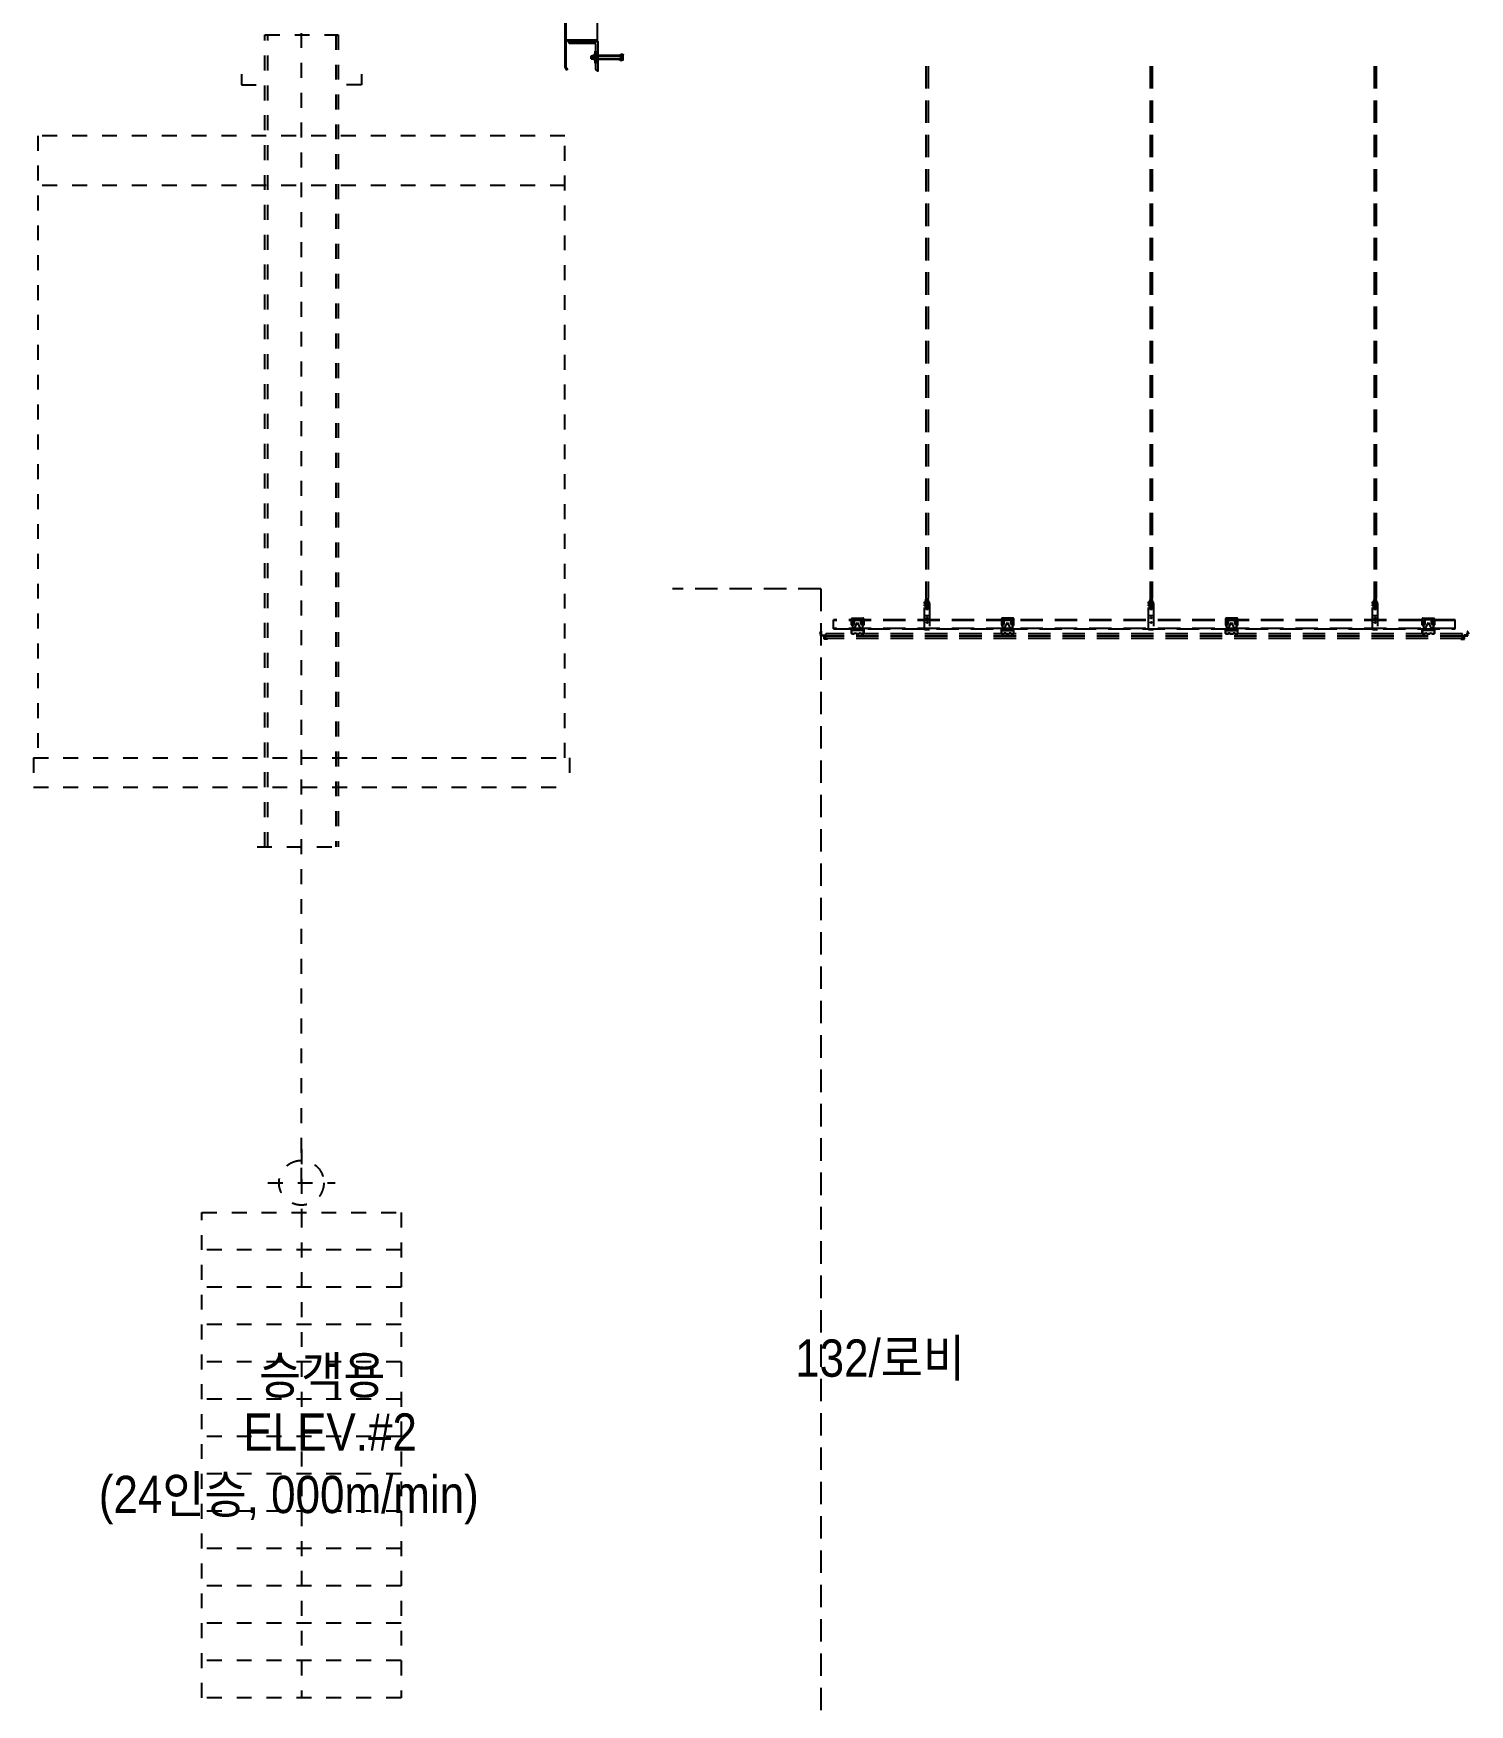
# Model space of a CAD drawing. Header units: millimetres. Extents: x -37526 to 92296, y -340 to 26760.
# Drawn here: x 17192 to 22962, y 4176 to 10892 of the extents above; entities that cross this region are included whole.
import ezdxf
from ezdxf.enums import TextEntityAlignment as Align

# ---------------------------------------------------------------- set-up
doc = ezdxf.new("R2010")
doc.units = ezdxf.units.MM
doc.header["$LTSCALE"] = 60
doc.linetypes.add('HID', pattern=[2.3, 1.5, -0.8])
doc.linetypes.add('HIDDEN', pattern=[2, 1, -1])
for name, color, linetype in [('A-CORE-ELEV', 5, 'Continuous'), ('DOR', 4, 'Continuous'), ('ELE8_3', 8, 'Continuous'), ('STL4', 4, 'Continuous'), ('인테리어', 30, 'HIDDEN')]:
    doc.layers.add(name, color=color, linetype=linetype)
doc.layers.add('NOPLOT', color=191, linetype='Continuous', plot=False)
doc.layers.add('NOPLOT-TEXT', color=11, linetype='Continuous', plot=False)
doc.styles.add('Gtx', font='Dotum.ttf')

# ---------------------------------------------------------------- blocks, each defined once
blk = doc.blocks.new('A$C5c2f2086')
at = {"layer": 'DOR'}
for p, q in [((258.5, 275.7), (258.5, 2599.7)), ((258.5, 2599.7), (288.5, 2599.7)), ((288.5, 2599.7), (288.5, 275.7)), ((288.4, 275.7), (258.4, 275.7)), ((268.3, 275.7), (268.3, 265.8)), ((278.3, 265.8), (278.3, 275.7)), ((268.3, 265.8), (278.3, 265.8))]:
    blk.add_line(p, q, dxfattribs=at)
at = {"layer": 'DOR', "elevation": 0}
for points in [[(-100, 2739.7), (-100, 2569.7), (-97, 2572.7), (-97, 2572.7), (-97, 2572.7), (-97, 2736.7), (-80, 2736.7), (-80, 2739.7)], [(-97, 2572.7), (-100, 2569.7), (248.4, 2569.7), (248.4, 2679.8), (235.5, 2679.8), (235.5, 2676.8), (245.4, 2676.8), (245.4, 2572.7), (-97, 2572.7)]]:
    blk.add_lwpolyline(points, close=True, dxfattribs=at)
at = {"layer": 'ELE8_3'}
for p, q in [((246, 2846.8), (163.9, 2846.8)), ((169.2, 2853.2), (174.2, 2853.2)), ((169.2, 2840.2), (169.2, 2853.2)), ((174.2, 2840.2), (169.2, 2840.2)), ((174.2, 2854.2), (174.2, 2853.2)), ((219.3, 2854.2), (174.2, 2854.2)), ((181.5, 2851.2), (174.2, 2853.2)), ((181.5, 2842.2), (174.2, 2840.2)), ((174.2, 2839.2), (174.2, 2840.2)), ((219.3, 2839.2), (174.2, 2839.2)), ((176.5, 2842.2), (176.5, 2851.2)), ((236.4, 2851.2), (176.5, 2851.2)), ((236.4, 2842.2), (176.5, 2842.2)), ((219.3, 2841.2), (178.9, 2841.2)), ((219.3, 2852.2), (180.1, 2852.2)), ((225.9, 2860.6), (227.1, 2860.6)), ((227.1, 2832.6), (225.9, 2832.6)), ((227.1, 2860.6), (227.1, 2832.6)), ((239.4, 2851.2), (236.4, 2851.2)), ((236.4, 2842.2), (239.4, 2842.2)), ((239.4, 2842.2), (239.4, 2851.2)), ((-100, 269.7), (-100, 2569.7)), ((248.4, 269.7), (248.4, 2569.7)), ((223, 243.1), (223, 121.6)), ((348, 243.1), (223, 243.1)), ((223, 240.1), (348, 240.1)), ((135, 61.7), (121.7, 67.5)), ((122.1, 59.9), (123.8, 67.5)), ((129.1, 66.8), (125.3, 68.3)), ((223, 124.6), (348, 124.6)), ((223, 121.6), (348, 121.6)), ((231.1, 79.7), (228.1, 79.7)), ((228.1, 79.7), (228.1, 31.7)), ((231.1, 31.7), (231.1, 79.7)), ((118.6, 45.4), (118.6, 66)), ((135, 49.7), (121.7, 43.9)), ((123.8, 43.9), (122.1, 51.5)), ((132.2, 55.7), (122.9, 58.7)), ((132.2, 55.7), (122.9, 52.7)), ((129.1, 44.6), (125.3, 43.1)), ((129.1, 66.8), (128.6, 65.6)), ((130.9, 64.7), (128.6, 65.6)), ((130.9, 46.7), (128.6, 45.8)), ((129.1, 44.6), (128.6, 45.8)), ((131.3, 65.9), (130.9, 64.7)), ((131.3, 45.5), (130.9, 46.7)), ((135, 64.4), (131.3, 65.9)), ((135, 47), (131.3, 45.5)), ((179.9, 64.4), (135, 64.4)), ((240.9, 61.7), (135, 61.7)), ((135, 49.7), (240.9, 49.7)), ((135, 47), (179.9, 47)), ((179.9, 64.4), (179.9, 62.8)), ((182.1, 62.8), (179.9, 62.8)), ((179.9, 47), (179.9, 48.6)), ((182.1, 48.6), (179.9, 48.6)), ((219.1, 64.4), (182.1, 64.4)), ((182.1, 64.4), (182.1, 62.8)), ((182.1, 47), (182.1, 48.6)), ((182.1, 47), (219.1, 47)), ((231.1, 31.7), (228.1, 31.7)), ((232.1, 65), (238.3, 65)), ((232.1, 46.4), (238.3, 46.4)), ((232.2, 60.8), (238.3, 60.8)), ((232.2, 50.6), (238.3, 50.6)), ((239.3, 48.5), (239.3, 62.9)), ((246.7, 61.7), (239.3, 61.7)), ((247.8, 60.6), (239.3, 60.6)), ((247.8, 50.8), (239.3, 50.8)), ((246.7, 49.7), (239.3, 49.7)), ((247.8, 60.6), (246.7, 61.7)), ((246.7, 49.7), (246.7, 61.7)), ((247.8, 50.8), (246.7, 49.7)), ((247.8, 50.8), (247.8, 60.6))]:
    blk.add_line(p, q, dxfattribs=at)
for centre, radius, start, end in [((120.8, 65.5), 2.18, 66.57131, 180), ((124.9, 67.3), 1.09, 68.19859, 167.47119), ((120.8, 45.9), 2.18, 180, 293.42869), ((123.2, 59.7), 1.09, 167.47119, 252.34988), ((123.2, 51.7), 1.09, 107.65012, 192.52881), ((124.9, 44.1), 1.09, 192.52881, 291.80141), ((235.2, 62.2), 4.14, 137.66487, 170.35429), ((235.2, 63.6), 4.14, 189.64571, 222.55192), ((244.3, 55.7), 13.1, 157.15186, 202.84814), ((235.2, 47.8), 4.14, 137.44808, 170.35429), ((235.2, 49.2), 4.14, 189.64571, 222.33513), ((235.2, 62.2), 4.14, 9.64571, 42.33513), ((235.2, 63.6), 4.14, 317.44808, 350.35429), ((226.2, 55.7), 13.1, 337.15186, 22.84814), ((235.2, 47.8), 4.14, 9.64571, 42.55192), ((235.2, 49.2), 4.14, 317.66487, 350.35429)]:
    blk.add_arc(centre, radius, start, end, dxfattribs=at)
at = {"layer": 'NOPLOT'}
blk.add_line((-79.9, 2719.7), (220.1, 2719.7), dxfattribs=at)
at = {"layer": 'STL4', "elevation": 0}
for points in [[(231.6, 2808.4), (231, 2808.7), (230.5, 2809), (230, 2809.3), (229.5, 2809.7), (228.8, 2810.3), (228.2, 2811), (227.8, 2811.5), (227.5, 2812), (227.2, 2812.5), (226.9, 2813.1), (226.5, 2813.8), (226.3, 2814.8), (226, 2815.7), (226, 2816.6), (225.9, 2817.2), (225.9, 2870.7), (220.1, 2876.6), (220.1, 2801.6), (283, 2801.6), (277.1, 2807.4), (235.7, 2807.4), (235.1, 2807.5), (234.2, 2807.5), (233.3, 2807.8), (232.4, 2808)], [(248.1, 2796.6), (342.4, 2796.6), (342.4, 2774.2), (346.4, 2774.2), (346.4, 2800.6), (244.1, 2800.6), (244.1, 2689.7), (248.1, 2689.7)], [(349.2, 2797.2), (347.4, 2797.2), (347.4, 2584), (336, 2572.6), (337.3, 2571.3), (349.2, 2583.2)], [(251.2, 2707.3), (249.3, 2707.3), (249.3, 2666), (251.2, 2666)], [(302.9, 251.6), (293, 251.6), (293, 258.6), (339.4, 258.6), (339.4, 251.6), (329.5, 251.6), (329.5, 244.7), (347.4, 244.7), (347.4, 259.9), (352.4, 259.9), (352.4, 264.8), (347.5, 269.7), (336.3, 269.7), (336.3, 266.8), (331.3, 266.8), (331.3, 269.7), (325.4, 269.7), (325.4, 266.8), (320.4, 266.8), (320.4, 269.7), (314.5, 269.7), (314.5, 266.8), (309.5, 266.8), (309.5, 269.7), (303.6, 269.7), (303.6, 266.8), (298.6, 266.8), (298.6, 269.7), (283.4, 269.7), (283.4, 258.6), (263.4, 258.6), (263.4, 269.7), (242.4, 269.7), (242.4, 262.7), (247.3, 262.7), (247.3, 251.7), (242.4, 251.7), (242.4, 244.7), (252.3, 244.7), (252.3, 259.7), (257.3, 259.7), (257.3, 244.7), (302.9, 244.7)], [(352.3, 258.9), (348.4, 258.9), (348.4, 239.7), (348.4, 17.5), (342.7, 7.7), (345.9, 5.5), (352.3, 16.4)]]:
    blk.add_lwpolyline(points, close=True, dxfattribs=at)
blk.add_lwpolyline([(340.1, 119.7), (220.1, 119.7), (220.1, 0), (228.1, 6), (228.1, 105.7, -0.416885), (234.2, 111.7), (334.1, 111.7)], format="xyb", close=True, dxfattribs=at)
at = {"layer": 'NOPLOT', "color": 1, "style": 'Gtx'}
blk.add_text('H2300', height=50, rotation=270, dxfattribs=at).set_placement((154.6, 651.9))

msp = doc.modelspace()

# ---------------------------------------------------------------- linework, layer by layer
at = {"layer": 'A-CORE-ELEV', "color": 4, "linetype": 'HIDDEN'}
for p, q in [((18268.9, 6273.4, 0), (18268.9, 17233.7, 0)), ((18121.9, 7622.8, 0), (18121.9, 10886.3, 0)), ((18121.9, 10886.3, 0), (18416, 10886.3, 0)), ((18134, 7622.8, 0), (18134, 10886.3, 0)), ((18406.6, 10886.3, 0), (18406.6, 7622.8, 0)), ((18416, 10886.3, 0), (18416, 7622.8, 0)), ((18027.7, 10728.1, 0), (18027.7, 10685, 0)), ((18027.7, 10685, 0), (18121.9, 10685, 0)), ((18510.2, 10685, 0), (18416, 10685, 0)), ((18510.2, 10728.1, 0), (18510.2, 10685, 0)), ((17210.2, 10480.5), (17210.2, 7980.5, 0)), ((19327.7, 10480.5, 0), (17210.2, 10480.5)), ((19327.7, 7980.5, 0), (19327.7, 10480.5, 0)), ((19327.7, 10280.5, 0), (17210.2, 10280.5, 0)), ((17192.2, 7980.5, 0), (19345.7, 7980.5, 0)), ((17192.2, 7980.5, 0), (17192.2, 7863.1, 0)), ((19345.7, 7980.5, 0), (19345.7, 7863.1, 0)), ((17192.2, 7863.1, 0), (19345.7, 7863.1, 0)), ((18090.6, 7622.8, 0), (18447.3, 7622.8, 0)), ((18268.9, 6408.4, 0), (18268.9, 6138.4, 0)), ((18133.9, 6273.4, 0), (18403.9, 6273.4, 0)), ((17868.9, 6153.4, 0), (18668.9, 6153.4, 0)), ((17868.9, 4203.4, 0), (17868.9, 6153.4, 0)), ((18268.9, 6153.4, 0), (18268.9, 4203.4, 0)), ((18668.9, 6153.4, 0), (18668.9, 4203.4, 0)), ((18668.9, 6003.4, 0), (17868.9, 6003.4, 0)), ((18668.9, 5853.4, 0), (17868.9, 5853.4, 0)), ((18668.9, 5703.4, 0), (17868.9, 5703.4, 0)), ((18668.9, 5553.4, 0), (17868.9, 5553.4, 0)), ((18668.9, 5403.4, 0), (17868.9, 5403.4, 0)), ((18668.9, 5253.4, 0), (17868.9, 5253.4, 0)), ((18668.9, 5103.4, 0), (17868.9, 5103.4, 0)), ((18668.9, 4953.4, 0), (17868.9, 4953.4, 0)), ((18668.9, 4803.4, 0), (17868.9, 4803.4, 0)), ((18668.9, 4653.4, 0), (17868.9, 4653.4, 0)), ((18668.9, 4503.4, 0), (17868.9, 4503.4, 0)), ((18668.9, 4353.4, 0), (17868.9, 4353.4, 0)), ((18668.9, 4203.4, 0), (17868.9, 4203.4, 0))]:
    msp.add_line(p, q, dxfattribs=at)
msp.add_circle((18268.9, 6273.4, 0), 90, dxfattribs=at)
at = {"layer": '인테리어', "linetype": 'HID'}
for p, q in [((20778, 10760, 0), (20778, 8618.7, 0)), ((20787, 10760, 0), (20787, 8620.5, 0)), ((21678, 10760, 0), (21678, 8618.7, 0)), ((21687, 10760, 0), (21687, 8620.5, 0)), ((22578, 10760, 0), (22578, 8618.7, 0)), ((22587, 10760, 0), (22587, 8620.5, 0)), ((20355, 8660, 0), (19760, 8660, 0)), ((20355, 8660, 0), (20355, 3660, 0)), ((20772.5, 8601.3, 0), (20772.5, 8607.5, 0)), ((20772.5, 8591.3, 0), (20772.5, 8597.5, 0)), ((20790, 8608.4, 0), (20775, 8608.4, 0)), ((20777.3, 8617.5, 0), (20788.2, 8619.7, 0)), ((20777.3, 8617.5, 0), (20778, 8618.7, 0)), ((20777.3, 8615.5, 0), (20788.2, 8617.7, 0)), ((20777.3, 8617.5, 0), (20778, 8616.7, 0)), ((20777.3, 8615.5, 0), (20778, 8616.7, 0)), ((20777.3, 8613.5, 0), (20788.2, 8615.6, 0)), ((20777.3, 8615.5, 0), (20778, 8614.6, 0)), ((20777.3, 8613.5, 0), (20778, 8614.6, 0)), ((20777.3, 8611.4, 0), (20788.2, 8613.6, 0)), ((20777.3, 8613.5, 0), (20778, 8612.6, 0)), ((20777.3, 8611.4, 0), (20778, 8612.6, 0)), ((20777.3, 8609.4, 0), (20788.2, 8611.6, 0)), ((20777.3, 8611.4, 0), (20778, 8610.5, 0)), ((20777.3, 8609.4, 0), (20778, 8610.5, 0)), ((20777.3, 8609.4, 0), (20778, 8608.5, 0)), ((20777.5, 8601.2, 0), (20777.5, 8607.5, 0)), ((20777.5, 8591.2, 0), (20777.5, 8597.5, 0)), ((20778, 8618.7, 0), (20787, 8620.5, 0)), ((20778, 8618.7, 0), (20787, 8620.5, 0)), ((20778, 8616.7, 0), (20787, 8618.5, 0)), ((20778, 8616.7, 0), (20787, 8618.5, 0)), ((20778, 8614.6, 0), (20787, 8616.4, 0)), ((20778, 8614.6, 0), (20787, 8616.4, 0)), ((20778, 8612.6, 0), (20787, 8614.4, 0)), ((20778, 8612.6, 0), (20787, 8614.4, 0)), ((20778, 8610.5, 0), (20787, 8612.3, 0)), ((20778, 8610.5, 0), (20787, 8612.3, 0)), ((20778, 8608.5, 0), (20787, 8610.3, 0)), ((20778, 8608.5, 0), (20787, 8610.3, 0)), ((20782.5, 8608.4, 0), (20788.2, 8609.5, 0)), ((20787, 8620.5, 0), (20788.2, 8619.7, 0)), ((20787, 8618.5, 0), (20788.2, 8619.7, 0)), ((20787, 8618.5, 0), (20788.2, 8617.7, 0)), ((20787, 8616.4, 0), (20788.2, 8617.7, 0)), ((20787, 8616.4, 0), (20788.2, 8615.6, 0)), ((20787, 8614.4, 0), (20788.2, 8615.6, 0)), ((20787, 8614.4, 0), (20788.2, 8613.6, 0)), ((20787, 8612.3, 0), (20788.2, 8613.6, 0)), ((20787, 8612.3, 0), (20788.2, 8611.6, 0)), ((20787, 8610.3, 0), (20788.2, 8611.6, 0)), ((20787, 8610.3, 0), (20788.2, 8609.5, 0)), ((20787.1, 8608.4, 0), (20788.2, 8609.5, 0)), ((20787.5, 8601.2, 0), (20787.5, 8607.5, 0)), ((20787.5, 8591.2, 0), (20787.5, 8597.5, 0)), ((20792.5, 8601.3, 0), (20792.5, 8607.5, 0)), ((20792.5, 8591.3, 0), (20792.5, 8597.5, 0)), ((21672.5, 8601.3, 0), (21672.5, 8607.5, 0)), ((21672.5, 8591.3, 0), (21672.5, 8597.5, 0)), ((21690, 8608.4, 0), (21675, 8608.4, 0)), ((21677.3, 8617.5, 0), (21688.2, 8619.7, 0)), ((21677.3, 8617.5, 0), (21678, 8618.7, 0)), ((21677.3, 8615.5, 0), (21688.2, 8617.7, 0)), ((21677.3, 8617.5, 0), (21678, 8616.7, 0)), ((21677.3, 8615.5, 0), (21678, 8616.7, 0)), ((21677.3, 8613.5, 0), (21688.2, 8615.6, 0)), ((21677.3, 8615.5, 0), (21678, 8614.6, 0)), ((21677.3, 8613.5, 0), (21678, 8614.6, 0)), ((21677.3, 8611.4, 0), (21688.2, 8613.6, 0)), ((21677.3, 8613.5, 0), (21678, 8612.6, 0)), ((21677.3, 8611.4, 0), (21678, 8612.6, 0)), ((21677.3, 8609.4, 0), (21688.2, 8611.6, 0)), ((21677.3, 8611.4, 0), (21678, 8610.5, 0)), ((21677.3, 8609.4, 0), (21678, 8610.5, 0)), ((21677.3, 8609.4, 0), (21678, 8608.5, 0)), ((21677.5, 8601.2, 0), (21677.5, 8607.5, 0)), ((21677.5, 8591.2, 0), (21677.5, 8597.5, 0)), ((21678, 8618.7, 0), (21687, 8620.5, 0)), ((21678, 8618.7, 0), (21687, 8620.5, 0)), ((21678, 8616.7, 0), (21687, 8618.5, 0)), ((21678, 8616.7, 0), (21687, 8618.5, 0)), ((21678, 8614.6, 0), (21687, 8616.4, 0)), ((21678, 8614.6, 0), (21687, 8616.4, 0)), ((21678, 8612.6, 0), (21687, 8614.4, 0)), ((21678, 8612.6, 0), (21687, 8614.4, 0)), ((21678, 8610.5, 0), (21687, 8612.3, 0)), ((21678, 8610.5, 0), (21687, 8612.3, 0)), ((21678, 8608.5, 0), (21687, 8610.3, 0)), ((21678, 8608.5, 0), (21687, 8610.3, 0)), ((21682.5, 8608.4, 0), (21688.2, 8609.5, 0)), ((21687, 8620.5, 0), (21688.2, 8619.7, 0)), ((21687, 8618.5, 0), (21688.2, 8619.7, 0)), ((21687, 8618.5, 0), (21688.2, 8617.7, 0)), ((21687, 8616.4, 0), (21688.2, 8617.7, 0)), ((21687, 8616.4, 0), (21688.2, 8615.6, 0)), ((21687, 8614.4, 0), (21688.2, 8615.6, 0)), ((21687, 8614.4, 0), (21688.2, 8613.6, 0)), ((21687, 8612.3, 0), (21688.2, 8613.6, 0)), ((21687, 8612.3, 0), (21688.2, 8611.6, 0)), ((21687, 8610.3, 0), (21688.2, 8611.6, 0)), ((21687, 8610.3, 0), (21688.2, 8609.5, 0)), ((21687.1, 8608.4, 0), (21688.2, 8609.5, 0)), ((21687.5, 8601.2, 0), (21687.5, 8607.5, 0)), ((21687.5, 8591.2, 0), (21687.5, 8597.5, 0)), ((21692.5, 8601.3, 0), (21692.5, 8607.5, 0)), ((21692.5, 8591.3, 0), (21692.5, 8597.5, 0)), ((22572.5, 8601.3, 0), (22572.5, 8607.5, 0)), ((22572.5, 8591.3, 0), (22572.5, 8597.5, 0)), ((22590, 8608.4, 0), (22575, 8608.4, 0)), ((22577.3, 8617.5, 0), (22588.2, 8619.7, 0)), ((22577.3, 8617.5, 0), (22578, 8618.7, 0)), ((22577.3, 8615.5, 0), (22588.2, 8617.7, 0)), ((22577.3, 8617.5, 0), (22578, 8616.7, 0)), ((22577.3, 8615.5, 0), (22578, 8616.7, 0)), ((22577.3, 8613.5, 0), (22588.2, 8615.6, 0)), ((22577.3, 8615.5, 0), (22578, 8614.6, 0)), ((22577.3, 8613.5, 0), (22578, 8614.6, 0)), ((22577.3, 8611.4, 0), (22588.2, 8613.6, 0)), ((22577.3, 8613.5, 0), (22578, 8612.6, 0)), ((22577.3, 8611.4, 0), (22578, 8612.6, 0)), ((22577.3, 8609.4, 0), (22588.2, 8611.6, 0)), ((22577.3, 8611.4, 0), (22578, 8610.5, 0)), ((22577.3, 8609.4, 0), (22578, 8610.5, 0)), ((22577.3, 8609.4, 0), (22578, 8608.5, 0)), ((22577.5, 8601.2, 0), (22577.5, 8607.5, 0)), ((22577.5, 8591.2, 0), (22577.5, 8597.5, 0)), ((22578, 8618.7, 0), (22587, 8620.5, 0)), ((22578, 8618.7, 0), (22587, 8620.5, 0)), ((22578, 8616.7, 0), (22587, 8618.5, 0)), ((22578, 8616.7, 0), (22587, 8618.5, 0)), ((22578, 8614.6, 0), (22587, 8616.4, 0)), ((22578, 8614.6, 0), (22587, 8616.4, 0)), ((22578, 8612.6, 0), (22587, 8614.4, 0)), ((22578, 8612.6, 0), (22587, 8614.4, 0)), ((22578, 8610.5, 0), (22587, 8612.3, 0)), ((22578, 8610.5, 0), (22587, 8612.3, 0)), ((22578, 8608.5, 0), (22587, 8610.3, 0)), ((22578, 8608.5, 0), (22587, 8610.3, 0)), ((22582.5, 8608.4, 0), (22588.2, 8609.5, 0)), ((22587, 8620.5, 0), (22588.2, 8619.7, 0)), ((22587, 8618.5, 0), (22588.2, 8619.7, 0)), ((22587, 8618.5, 0), (22588.2, 8617.7, 0)), ((22587, 8616.4, 0), (22588.2, 8617.7, 0)), ((22587, 8616.4, 0), (22588.2, 8615.6, 0)), ((22587, 8614.4, 0), (22588.2, 8615.6, 0)), ((22587, 8614.4, 0), (22588.2, 8613.6, 0)), ((22587, 8612.3, 0), (22588.2, 8613.6, 0)), ((22587, 8612.3, 0), (22588.2, 8611.6, 0)), ((22587, 8610.3, 0), (22588.2, 8611.6, 0)), ((22587, 8610.3, 0), (22588.2, 8609.5, 0)), ((22587.1, 8608.4, 0), (22588.2, 8609.5, 0)), ((22587.5, 8601.2, 0), (22587.5, 8607.5, 0)), ((22587.5, 8591.2, 0), (22587.5, 8597.5, 0)), ((22592.5, 8601.3, 0), (22592.5, 8607.5, 0)), ((22592.5, 8591.3, 0), (22592.5, 8597.5, 0)), ((22903.9, 8535, 0), (20406.1, 8535, 0)), ((20406.1, 8499, 0), (20406.1, 8535, 0)), ((22903.9, 8533, 0), (20406.1, 8533, 0)), ((20483.4, 8535, 0), (20483.4, 8501, 0)), ((20523.4, 8535, 0), (20483.4, 8535, 0)), ((20523.4, 8535, 0), (20523.4, 8501, 0)), ((20775, 8590.4, 0), (20777.5, 8590.4, 0)), ((20777.3, 8589, 0), (20784.2, 8590.4, 0)), ((20777.3, 8589, 0), (20778, 8590.2, 0)), ((20777.3, 8586.9, 0), (20788.2, 8589.1, 0)), ((20777.3, 8589, 0), (20778, 8588.1, 0)), ((20777.3, 8586.9, 0), (20778, 8588.1, 0)), ((20777.3, 8584.9, 0), (20788.2, 8587.1, 0)), ((20777.3, 8586.9, 0), (20778, 8586.1, 0)), ((20777.3, 8584.9, 0), (20778, 8586.1, 0)), ((20777.3, 8582.9, 0), (20788.2, 8585, 0)), ((20777.3, 8584.9, 0), (20778, 8584, 0)), ((20777.3, 8582.9, 0), (20778, 8584, 0)), ((20777.3, 8580.8, 0), (20788.2, 8583, 0)), ((20777.3, 8582.9, 0), (20778, 8582, 0)), ((20777.3, 8580.8, 0), (20778, 8582, 0)), ((20777.3, 8578.8, 0), (20788.2, 8581, 0)), ((20777.3, 8580.8, 0), (20778, 8580, 0)), ((20777.3, 8578.8, 0), (20778, 8580, 0)), ((20777.3, 8578.8, 0), (20778, 8577.9, 0)), ((20777.5, 8590.4, 0), (20787.5, 8590.4, 0)), ((20777.8, 8590.4, 0), (20778, 8590.2, 0)), ((20778, 8590.2, 0), (20779.1, 8590.4, 0)), ((20778, 8590.2, 0), (20779.1, 8590.4, 0)), ((20778, 8588.1, 0), (20787, 8589.9, 0)), ((20778, 8588.1, 0), (20787, 8589.9, 0)), ((20778, 8586.1, 0), (20787, 8587.9, 0)), ((20778, 8586.1, 0), (20787, 8587.9, 0)), ((20778, 8584, 0), (20787, 8585.8, 0)), ((20778, 8584, 0), (20787, 8585.8, 0)), ((20778, 8582, 0), (20787, 8583.8, 0)), ((20778, 8582, 0), (20787, 8583.8, 0)), ((20778, 8580, 0), (20787, 8581.8, 0)), ((20778, 8580, 0), (20787, 8581.8, 0)), ((20778, 8577.9, 0), (20787, 8579.7, 0)), ((20778, 8577.9, 0), (20787, 8579.7, 0)), ((20778, 8577.9, 0), (20787, 8577.9, 0)), ((20787, 8589.9, 0), (20787.5, 8590.4, 0)), ((20787, 8589.9, 0), (20788.2, 8589.1, 0)), ((20787, 8587.9, 0), (20788.2, 8589.1, 0)), ((20787, 8587.9, 0), (20788.2, 8587.1, 0)), ((20787, 8585.8, 0), (20788.2, 8587.1, 0)), ((20787, 8585.8, 0), (20788.2, 8585, 0)), ((20787, 8583.8, 0), (20788.2, 8585, 0)), ((20787, 8583.8, 0), (20788.2, 8583, 0)), ((20787, 8581.8, 0), (20788.2, 8583, 0)), ((20787, 8581.8, 0), (20788.2, 8581, 0)), ((20787, 8579.7, 0), (20788.2, 8581, 0)), ((20787, 8579.7, 0), (20787, 8577.9, 0)), ((20787.5, 8590.4, 0), (20790, 8590.4, 0)), ((21085.8, 8535, 0), (21085.8, 8501, 0)), ((21085.8, 8535, 0), (21125.8, 8535, 0)), ((21125.8, 8535, 0), (21125.8, 8501, 0)), ((21675, 8590.4, 0), (21677.5, 8590.4, 0)), ((21677.3, 8589, 0), (21684.2, 8590.4, 0)), ((21677.3, 8589, 0), (21678, 8590.2, 0)), ((21677.3, 8586.9, 0), (21688.2, 8589.1, 0)), ((21677.3, 8589, 0), (21678, 8588.1, 0)), ((21677.3, 8586.9, 0), (21678, 8588.1, 0)), ((21677.3, 8584.9, 0), (21688.2, 8587.1, 0)), ((21677.3, 8586.9, 0), (21678, 8586.1, 0)), ((21677.3, 8584.9, 0), (21678, 8586.1, 0)), ((21677.3, 8582.9, 0), (21688.2, 8585, 0)), ((21677.3, 8584.9, 0), (21678, 8584, 0)), ((21677.3, 8582.9, 0), (21678, 8584, 0)), ((21677.3, 8580.8, 0), (21688.2, 8583, 0)), ((21677.3, 8582.9, 0), (21678, 8582, 0)), ((21677.3, 8580.8, 0), (21678, 8582, 0)), ((21677.3, 8578.8, 0), (21688.2, 8581, 0)), ((21677.3, 8580.8, 0), (21678, 8580, 0)), ((21677.3, 8578.8, 0), (21678, 8580, 0)), ((21677.3, 8578.8, 0), (21678, 8577.9, 0)), ((21677.5, 8590.4, 0), (21687.5, 8590.4, 0)), ((21677.8, 8590.4, 0), (21678, 8590.2, 0)), ((21678, 8590.2, 0), (21679.1, 8590.4, 0)), ((21678, 8590.2, 0), (21679.1, 8590.4, 0)), ((21678, 8588.1, 0), (21687, 8589.9, 0)), ((21678, 8588.1, 0), (21687, 8589.9, 0)), ((21678, 8586.1, 0), (21687, 8587.9, 0)), ((21678, 8586.1, 0), (21687, 8587.9, 0)), ((21678, 8584, 0), (21687, 8585.8, 0)), ((21678, 8584, 0), (21687, 8585.8, 0)), ((21678, 8582, 0), (21687, 8583.8, 0)), ((21678, 8582, 0), (21687, 8583.8, 0)), ((21678, 8580, 0), (21687, 8581.8, 0)), ((21678, 8580, 0), (21687, 8581.8, 0)), ((21678, 8577.9, 0), (21687, 8579.7, 0)), ((21678, 8577.9, 0), (21687, 8579.7, 0)), ((21678, 8577.9, 0), (21687, 8577.9, 0)), ((21687, 8589.9, 0), (21687.5, 8590.4, 0)), ((21687, 8589.9, 0), (21688.2, 8589.1, 0)), ((21687, 8587.9, 0), (21688.2, 8589.1, 0)), ((21687, 8587.9, 0), (21688.2, 8587.1, 0)), ((21687, 8585.8, 0), (21688.2, 8587.1, 0)), ((21687, 8585.8, 0), (21688.2, 8585, 0)), ((21687, 8583.8, 0), (21688.2, 8585, 0)), ((21687, 8583.8, 0), (21688.2, 8583, 0)), ((21687, 8581.8, 0), (21688.2, 8583, 0)), ((21687, 8581.8, 0), (21688.2, 8581, 0)), ((21687, 8579.7, 0), (21688.2, 8581, 0)), ((21687, 8579.7, 0), (21687, 8577.9, 0)), ((21687.5, 8590.4, 0), (21690, 8590.4, 0)), ((21985.8, 8535, 0), (21985.8, 8501, 0)), ((21985.8, 8535, 0), (22025.8, 8535, 0)), ((22025.8, 8535, 0), (22025.8, 8501, 0)), ((22575, 8590.4, 0), (22577.5, 8590.4, 0)), ((22577.3, 8589, 0), (22584.2, 8590.4, 0)), ((22577.3, 8589, 0), (22578, 8590.2, 0)), ((22577.3, 8586.9, 0), (22588.2, 8589.1, 0)), ((22577.3, 8589, 0), (22578, 8588.1, 0)), ((22577.3, 8586.9, 0), (22578, 8588.1, 0)), ((22577.3, 8584.9, 0), (22588.2, 8587.1, 0)), ((22577.3, 8586.9, 0), (22578, 8586.1, 0)), ((22577.3, 8584.9, 0), (22578, 8586.1, 0)), ((22577.3, 8582.9, 0), (22588.2, 8585, 0)), ((22577.3, 8584.9, 0), (22578, 8584, 0)), ((22577.3, 8582.9, 0), (22578, 8584, 0)), ((22577.3, 8580.8, 0), (22588.2, 8583, 0)), ((22577.3, 8582.9, 0), (22578, 8582, 0)), ((22577.3, 8580.8, 0), (22578, 8582, 0)), ((22577.3, 8578.8, 0), (22588.2, 8581, 0)), ((22577.3, 8580.8, 0), (22578, 8580, 0)), ((22577.3, 8578.8, 0), (22578, 8580, 0)), ((22577.3, 8578.8, 0), (22578, 8577.9, 0)), ((22577.5, 8590.4, 0), (22587.5, 8590.4, 0)), ((22577.8, 8590.4, 0), (22578, 8590.2, 0)), ((22578, 8590.2, 0), (22579.1, 8590.4, 0)), ((22578, 8590.2, 0), (22579.1, 8590.4, 0)), ((22578, 8588.1, 0), (22587, 8589.9, 0)), ((22578, 8588.1, 0), (22587, 8589.9, 0)), ((22578, 8586.1, 0), (22587, 8587.9, 0)), ((22578, 8586.1, 0), (22587, 8587.9, 0)), ((22578, 8584, 0), (22587, 8585.8, 0)), ((22578, 8584, 0), (22587, 8585.8, 0)), ((22578, 8582, 0), (22587, 8583.8, 0)), ((22578, 8582, 0), (22587, 8583.8, 0)), ((22578, 8580, 0), (22587, 8581.8, 0)), ((22578, 8580, 0), (22587, 8581.8, 0)), ((22578, 8577.9, 0), (22587, 8579.7, 0)), ((22578, 8577.9, 0), (22587, 8579.7, 0)), ((22578, 8577.9, 0), (22587, 8577.9, 0)), ((22587, 8589.9, 0), (22587.5, 8590.4, 0)), ((22587, 8589.9, 0), (22588.2, 8589.1, 0)), ((22587, 8587.9, 0), (22588.2, 8589.1, 0)), ((22587, 8587.9, 0), (22588.2, 8587.1, 0)), ((22587, 8585.8, 0), (22588.2, 8587.1, 0)), ((22587, 8585.8, 0), (22588.2, 8585, 0)), ((22587, 8583.8, 0), (22588.2, 8585, 0)), ((22587, 8583.8, 0), (22588.2, 8583, 0)), ((22587, 8581.8, 0), (22588.2, 8583, 0)), ((22587, 8581.8, 0), (22588.2, 8581, 0)), ((22587, 8579.7, 0), (22588.2, 8581, 0)), ((22587, 8579.7, 0), (22587, 8577.9, 0)), ((22587.5, 8590.4, 0), (22590, 8590.4, 0)), ((22776.3, 8535, 0), (22776.3, 8501, 0)), ((22816.3, 8535, 0), (22776.3, 8535, 0)), ((22816.3, 8535, 0), (22816.3, 8501, 0)), ((22903.9, 8499, 0), (22903.9, 8535, 0)), ((20350.3, 8481.6, 0), (20357, 8482.9, 0)), ((20350.3, 8481.6, 0), (20357, 8482.9, 0)), ((20350.3, 8481.6, 0), (20357, 8480.3, 0)), ((20350.3, 8481.6, 0), (20357, 8480.3, 0)), ((20357, 8483.5, 0), (20357, 8479.7, 0)), ((20357, 8483.5, 0), (20357, 8479.7, 0)), ((22933.9, 8479, 0), (20376.1, 8479, 0)), ((20376.1, 8460), (20376.1, 8479)), ((22933.9, 8469.5, 0), (20376.1, 8469.5, 0)), ((22903.9, 8501, 0), (20406.1, 8501, 0)), ((20406.1, 8499, 0), (22903.9, 8499, 0)), ((20483.4, 8501, 0), (20487.4, 8499, 0)), ((20487.4, 8494.5, 0), (20503.4, 8524.3, 0)), ((20487.4, 8499, 0), (20519.4, 8499, 0)), ((20519.3, 8494.5, 0), (20487.4, 8494.5, 0)), ((20519.3, 8494.5, 0), (20503.4, 8524.3, 0)), ((20523.4, 8501, 0), (20519.4, 8499, 0)), ((21085.8, 8501, 0), (21089.8, 8499, 0)), ((21121.8, 8499, 0), (21089.8, 8499, 0)), ((21089.9, 8494.5, 0), (21105.8, 8524.3, 0)), ((21089.9, 8494.5, 0), (21121.8, 8494.5, 0)), ((21121.8, 8494.5, 0), (21105.8, 8524.3, 0)), ((21125.8, 8501, 0), (21121.8, 8499, 0)), ((21985.8, 8501, 0), (21989.8, 8499, 0)), ((22021.8, 8499, 0), (21989.8, 8499, 0)), ((21989.9, 8494.5, 0), (22005.8, 8524.3, 0)), ((21989.9, 8494.5, 0), (22021.8, 8494.5, 0)), ((22021.8, 8494.5, 0), (22005.8, 8524.3, 0)), ((22025.8, 8501, 0), (22021.8, 8499, 0)), ((22776.3, 8501, 0), (22780.3, 8499, 0)), ((22780.3, 8499, 0), (22812.3, 8499, 0)), ((22780.4, 8494.5, 0), (22796.4, 8524.3, 0)), ((22812.3, 8494.5, 0), (22780.4, 8494.5, 0)), ((22812.3, 8494.5, 0), (22796.4, 8524.3, 0)), ((22816.3, 8501, 0), (22812.3, 8499, 0)), ((22933.9, 8460), (22933.9, 8479)), ((22953, 8483.5, 0), (22953, 8479.7, 0)), ((22953, 8483.5, 0), (22953, 8479.7, 0)), ((22959.7, 8481.6, 0), (22953, 8482.9, 0)), ((22959.7, 8481.6, 0), (22953, 8482.9, 0)), ((22959.7, 8481.6, 0), (22953, 8480.3, 0)), ((22959.7, 8481.6, 0), (22953, 8480.3, 0)), ((22933.9, 8460, 0), (20376.1, 8460, 0))]:
    msp.add_line(p, q, dxfattribs=at)
at = {"layer": '인테리어', "linetype": 'HID', "elevation": 0}
for points in [[(20772.5, 8600.4), (20792.5, 8600.4), (20792.5, 8495.4), (20772.5, 8495.4), (20772.5, 8600.4)], [(20772.5, 8598.4), (20792.5, 8598.4)], [(21672.5, 8600.4), (21692.5, 8600.4), (21692.5, 8495.4), (21672.5, 8495.4), (21672.5, 8600.4)], [(21672.5, 8598.4), (21692.5, 8598.4)], [(22572.5, 8600.4), (22592.5, 8600.4), (22592.5, 8495.4), (22572.5, 8495.4), (22572.5, 8600.4)], [(22572.5, 8598.4), (22592.5, 8598.4)], [(20772.5, 8553.5), (20792.5, 8553.5)], [(21672.5, 8553.5), (21692.5, 8553.5)], [(22572.5, 8553.5), (22592.5, 8553.5)]]:
    msp.add_lwpolyline(points, dxfattribs=at)
for points in [[(20521, 8505.9), (20521, 8494.5), (20526.6, 8494.5), (20526.6, 8492.5), (20480.2, 8492.5), (20480.2, 8494.5), (20485.8, 8494.5), (20485.8, 8505.9), (20478.9, 8514.7), (20478.9, 8539.8, -0.414214), (20480.6, 8541.5), (20526.2, 8541.5, -0.414214), (20527.9, 8539.8), (20527.9, 8514.7)], [(20485.5, 8532), (20485.5, 8517.9, 0.414214), (20486.5, 8516.9), (20489.2, 8516.9, 0.414214), (20490.2, 8517.9), (20490.2, 8532, 0.414214), (20489.2, 8533), (20486.5, 8533, 0.414214)], [(20521.3, 8532), (20521.3, 8517.9, -0.414214), (20520.3, 8516.9), (20517.5, 8516.9, -0.414214), (20516.5, 8517.9), (20516.5, 8532, -0.414214), (20517.5, 8533), (20520.3, 8533, -0.414214)], [(21088.2, 8505.9), (21088.2, 8494.5), (21082.6, 8494.5), (21082.6, 8492.5), (21129.1, 8492.5), (21129.1, 8494.5), (21123.4, 8494.5), (21123.4, 8505.9), (21130.3, 8514.7), (21130.3, 8539.8, 0.414214), (21128.7, 8541.5), (21083, 8541.5, 0.414214), (21081.3, 8539.8), (21081.3, 8514.7)], [(21087.9, 8532), (21087.9, 8517.9, 0.414214), (21088.9, 8516.9), (21091.7, 8516.9, 0.414214), (21092.7, 8517.9), (21092.7, 8532, 0.414214), (21091.7, 8533), (21088.9, 8533, 0.414214)], [(21123.7, 8532), (21123.7, 8517.9, -0.414214), (21122.7, 8516.9), (21120, 8516.9, -0.414214), (21119, 8517.9), (21119, 8532, -0.414214), (21120, 8533), (21122.7, 8533, -0.414214)], [(21988.2, 8505.9), (21988.2, 8494.5), (21982.6, 8494.5), (21982.6, 8492.5), (22029.1, 8492.5), (22029.1, 8494.5), (22023.4, 8494.5), (22023.4, 8505.9), (22030.3, 8514.7), (22030.3, 8539.8, 0.414214), (22028.7, 8541.5), (21983, 8541.5, 0.414214), (21981.3, 8539.8), (21981.3, 8514.7)], [(21987.9, 8532), (21987.9, 8517.9, 0.414214), (21988.9, 8516.9), (21991.7, 8516.9, 0.414214), (21992.7, 8517.9), (21992.7, 8532, 0.414214), (21991.7, 8533), (21988.9, 8533, 0.414214)], [(22023.7, 8532), (22023.7, 8517.9, -0.414214), (22022.7, 8516.9), (22020, 8516.9, -0.414214), (22019, 8517.9), (22019, 8532, -0.414214), (22020, 8533), (22022.7, 8533, -0.414214)], [(22813.9, 8505.9), (22813.9, 8494.5), (22819.6, 8494.5), (22819.6, 8492.5), (22773.1, 8492.5), (22773.1, 8494.5), (22778.8, 8494.5), (22778.8, 8505.9), (22771.9, 8514.7), (22771.9, 8539.8, -0.414214), (22773.5, 8541.5), (22819.2, 8541.5, -0.414214), (22820.9, 8539.8), (22820.9, 8514.7)], [(22778.5, 8532), (22778.5, 8517.9, 0.414214), (22779.5, 8516.9), (22782.2, 8516.9, 0.414214), (22783.2, 8517.9), (22783.2, 8532, 0.414214), (22782.2, 8533), (22779.5, 8533, 0.414214)], [(22814.2, 8532), (22814.2, 8517.9, -0.414214), (22813.2, 8516.9), (22810.5, 8516.9, -0.414214), (22809.5, 8517.9), (22809.5, 8532, -0.414214), (22810.5, 8533), (22813.2, 8533, -0.414214)], [(20490, 8481.8), (20496.1, 8481.8, -0.275955), (20497, 8481.2), (20497.5, 8480.4, 0.275955), (20498.3, 8479.8), (20508.4, 8479.8, 0.275955), (20509.3, 8480.4), (20509.8, 8481.2, -0.275955), (20510.7, 8481.8), (20516.8, 8481.8, -0.275955), (20517.7, 8481.2), (20518.2, 8480.4, 0.275955), (20519, 8479.8), (20526.6, 8479.8, 0.414214), (20527.6, 8480.8), (20527.6, 8496.3, 0.414214), (20526.7, 8497.2), (20523.4, 8497.2, 0.414214), (20522.6, 8496.3), (20522.6, 8494.7), (20521.7, 8494.7), (20521.7, 8496.3, -0.414214), (20523.4, 8498), (20526.7, 8498, -0.414214), (20528.4, 8496.3), (20528.4, 8480, -0.414214), (20527.4, 8479), (20518.5, 8479, -0.275955), (20517.7, 8479.5), (20517.2, 8480.4, 0.275955), (20516.3, 8480.9), (20511.2, 8480.9, 0.275955), (20510.3, 8480.4), (20509.8, 8479.5, -0.275955), (20508.9, 8479), (20497.8, 8479, -0.275955), (20497, 8479.5), (20496.5, 8480.4, 0.275955), (20495.6, 8480.9), (20490.5, 8480.9, 0.275955), (20489.6, 8480.4), (20489.1, 8479.5, -0.275955), (20488.2, 8479), (20479.4, 8479, -0.414214), (20478.4, 8480), (20478.4, 8496.3, -0.414214), (20480.1, 8498), (20483.4, 8498, -0.414214), (20485.1, 8496.3), (20485.1, 8494.7), (20484.2, 8494.7), (20484.2, 8496.3, 0.414214), (20483.4, 8497.2), (20480.1, 8497.2, 0.414214), (20479.2, 8496.3), (20479.2, 8480.8, 0.414214), (20480.2, 8479.8), (20487.7, 8479.8, 0.275955), (20488.6, 8480.4), (20489.1, 8481.2, -0.275955)], [(21119.2, 8481.8), (21113.1, 8481.8, 0.275955), (21112.2, 8481.2), (21111.8, 8480.4, -0.275955), (21110.9, 8479.8), (21100.8, 8479.8, -0.275955), (21099.9, 8480.4), (21099.4, 8481.2, 0.275955), (21098.5, 8481.8), (21092.4, 8481.8, 0.275955), (21091.5, 8481.2), (21091.1, 8480.4, -0.275955), (21090.2, 8479.8), (21082.7, 8479.8, -0.414214), (21081.7, 8480.8), (21081.7, 8496.3, -0.414214), (21082.5, 8497.2), (21085.8, 8497.2, -0.414214), (21086.7, 8496.3), (21086.7, 8494.7), (21087.5, 8494.7), (21087.5, 8496.3, 0.414214), (21085.8, 8498), (21082.5, 8498, 0.414214), (21080.8, 8496.3), (21080.8, 8480, 0.414214), (21081.8, 8479), (21090.7, 8479, 0.275955), (21091.6, 8479.5), (21092, 8480.4, -0.275955), (21092.9, 8480.9), (21098, 8480.9, -0.275955), (21098.9, 8480.4), (21099.4, 8479.5, 0.275955), (21100.3, 8479), (21111.4, 8479, 0.275955), (21112.3, 8479.5), (21112.7, 8480.4, -0.275955), (21113.6, 8480.9), (21118.7, 8480.9, -0.275955), (21119.6, 8480.4), (21120.1, 8479.5, 0.275955), (21121, 8479), (21129.8, 8479, 0.414214), (21130.8, 8480), (21130.8, 8496.3, 0.414214), (21129.2, 8498), (21125.8, 8498, 0.414214), (21124.2, 8496.3), (21124.2, 8494.7), (21125, 8494.7), (21125, 8496.3, -0.414214), (21125.8, 8497.2), (21129.2, 8497.2, -0.414214), (21130, 8496.3), (21130, 8480.8, -0.414214), (21129, 8479.8), (21121.5, 8479.8, -0.275955), (21120.6, 8480.4), (21120.1, 8481.2, 0.275955)], [(22019.2, 8481.8), (22013.1, 8481.8, 0.275955), (22012.2, 8481.2), (22011.8, 8480.4, -0.275955), (22010.9, 8479.8), (22000.8, 8479.8, -0.275955), (21999.9, 8480.4), (21999.4, 8481.2, 0.275955), (21998.5, 8481.8), (21992.4, 8481.8, 0.275955), (21991.5, 8481.2), (21991.1, 8480.4, -0.275955), (21990.2, 8479.8), (21982.7, 8479.8, -0.414214), (21981.7, 8480.8), (21981.7, 8496.3, -0.414214), (21982.5, 8497.2), (21985.8, 8497.2, -0.414214), (21986.7, 8496.3), (21986.7, 8494.7), (21987.5, 8494.7), (21987.5, 8496.3, 0.414214), (21985.8, 8498), (21982.5, 8498, 0.414214), (21980.8, 8496.3), (21980.8, 8480, 0.414214), (21981.8, 8479), (21990.7, 8479, 0.275955), (21991.6, 8479.5), (21992, 8480.4, -0.275955), (21992.9, 8480.9), (21998, 8480.9, -0.275955), (21998.9, 8480.4), (21999.4, 8479.5, 0.275955), (22000.3, 8479), (22011.4, 8479, 0.275955), (22012.3, 8479.5), (22012.7, 8480.4, -0.275955), (22013.6, 8480.9), (22018.7, 8480.9, -0.275955), (22019.6, 8480.4), (22020.1, 8479.5, 0.275955), (22021, 8479), (22029.8, 8479, 0.414214), (22030.8, 8480), (22030.8, 8496.3, 0.414214), (22029.2, 8498), (22025.8, 8498, 0.414214), (22024.2, 8496.3), (22024.2, 8494.7), (22025, 8494.7), (22025, 8496.3, -0.414214), (22025.8, 8497.2), (22029.2, 8497.2, -0.414214), (22030, 8496.3), (22030, 8480.8, -0.414214), (22029, 8479.8), (22021.5, 8479.8, -0.275955), (22020.6, 8480.4), (22020.1, 8481.2, 0.275955)], [(22782.9, 8481.8), (22789.1, 8481.8, -0.275955), (22789.9, 8481.2), (22790.4, 8480.4, 0.275955), (22791.3, 8479.8), (22801.4, 8479.8, 0.275955), (22802.3, 8480.4), (22802.8, 8481.2, -0.275955), (22803.6, 8481.8), (22809.8, 8481.8, -0.275955), (22810.6, 8481.2), (22811.1, 8480.4, 0.275955), (22812, 8479.8), (22819.5, 8479.8, 0.414214), (22820.5, 8480.8), (22820.5, 8496.3, 0.414214), (22819.7, 8497.2), (22816.4, 8497.2, 0.414214), (22815.5, 8496.3), (22815.5, 8494.7), (22814.7, 8494.7), (22814.7, 8496.3, -0.414214), (22816.4, 8498), (22819.7, 8498, -0.414214), (22821.4, 8496.3), (22821.4, 8480, -0.414214), (22820.4, 8479), (22811.5, 8479, -0.275955), (22810.6, 8479.5), (22810.2, 8480.4, 0.275955), (22809.3, 8480.9), (22804.1, 8480.9, 0.275955), (22803.3, 8480.4), (22802.8, 8479.5, -0.275955), (22801.9, 8479), (22790.8, 8479, -0.275955), (22789.9, 8479.5), (22789.4, 8480.4, 0.275955), (22788.6, 8480.9), (22783.4, 8480.9, 0.275955), (22782.6, 8480.4), (22782.1, 8479.5, -0.275955), (22781.2, 8479), (22772.4, 8479, -0.414214), (22771.4, 8480), (22771.4, 8496.3, -0.414214), (22773, 8498), (22776.4, 8498, -0.414214), (22778, 8496.3), (22778, 8494.7), (22777.2, 8494.7), (22777.2, 8496.3, 0.414214), (22776.4, 8497.2), (22773, 8497.2, 0.414214), (22772.2, 8496.3), (22772.2, 8480.8, 0.414214), (22773.2, 8479.8), (22780.7, 8479.8, 0.275955), (22781.6, 8480.4), (22782.1, 8481.2, -0.275955)]]:
    msp.add_lwpolyline(points, format="xyb", close=True, dxfattribs=at)
at = {"layer": '인테리어', "linetype": 'HID', "const_width": 0.1, "elevation": 0}
for points in [[(20348.2, 8481.6), (20349.2, 8481.6)], [(20348.2, 8481.6), (20349.2, 8481.6)], [(20350.3, 8481.6), (20360.3, 8481.6)], [(20350.3, 8481.6), (20360.3, 8481.6)], [(20361.4, 8481.6), (20362.3, 8481.6)], [(20361.4, 8481.6), (20362.3, 8481.6)], [(22948.6, 8481.6), (22947.7, 8481.6)], [(22948.6, 8481.6), (22947.7, 8481.6)], [(22959.7, 8481.6), (22949.7, 8481.6)], [(22959.7, 8481.6), (22949.7, 8481.6)], [(22961.8, 8481.6), (22960.8, 8481.6)], [(22961.8, 8481.6), (22960.8, 8481.6)]]:
    msp.add_lwpolyline(points, dxfattribs=at)
at = {"layer": '인테리어', "linetype": 'HID', "elevation": 0}
for points in [[(20355, 8489.6), (20357, 8489.6), (20357, 8473.6), (20370.4, 8473.6), (20370.4, 8459.2), (20380.9, 8459.2), (20380.9, 8460), (20382.7, 8460), (20382.7, 8457.2), (20368.4, 8457.2), (20368.4, 8471.6), (20355, 8471.6)], [(22955, 8489.6), (22953, 8489.6), (22953, 8473.6), (22939.6, 8473.6), (22939.6, 8459.2), (22929.1, 8459.2), (22929.1, 8460), (22927.3, 8460), (22927.3, 8457.2), (22941.6, 8457.2), (22941.6, 8471.6), (22955, 8471.6)]]:
    msp.add_lwpolyline(points, close=True, dxfattribs=at)
at = {"layer": '인테리어', "linetype": 'HID'}
for centre in [(20782.5, 8542.9, 0), (21682.5, 8542.9, 0), (22582.5, 8542.9, 0), (20782.5, 8524.6, 0), (21682.5, 8524.6, 0), (22582.5, 8524.6, 0)]:
    msp.add_circle(centre, 2.5, dxfattribs=at)
for centre, radius, start, end in [((20775, 8604.3, 0), 4.07, 52.12111, 127.87889), ((20775, 8604.4, 0), 4, 231.31782, 308.68219), ((20775, 8594.3, 0), 4.07, 52.12111, 127.87889), ((20782.5, 8593.4, 0), 15, 70.52877, 109.47123), ((20782.5, 8615.4, 0), 15, 250.52878, 289.47122), ((20782.5, 8583.4, 0), 15, 70.52877, 109.47123), ((20790, 8604.3, 0), 4.07, 52.12111, 127.87889), ((20790, 8604.4, 0), 4, 231.31782, 308.68219), ((20790, 8594.3, 0), 4.07, 52.12111, 127.87889), ((21675, 8604.3, 0), 4.07, 52.12111, 127.87889), ((21675, 8604.4, 0), 4, 231.31782, 308.68219), ((21675, 8594.3, 0), 4.07, 52.12111, 127.87889), ((21682.5, 8593.4, 0), 15, 70.52877, 109.47123), ((21682.5, 8615.4, 0), 15, 250.52878, 289.47122), ((21682.5, 8583.4, 0), 15, 70.52877, 109.47123), ((21690, 8604.3, 0), 4.07, 52.12111, 127.87889), ((21690, 8604.4, 0), 4, 231.31782, 308.68219), ((21690, 8594.3, 0), 4.07, 52.12111, 127.87889), ((22575, 8604.3, 0), 4.07, 52.12111, 127.87889), ((22575, 8604.4, 0), 4, 231.31782, 308.68219), ((22575, 8594.3, 0), 4.07, 52.12111, 127.87889), ((22582.5, 8593.4, 0), 15, 70.52877, 109.47123), ((22582.5, 8615.4, 0), 15, 250.52878, 289.47122), ((22582.5, 8583.4, 0), 15, 70.52877, 109.47123), ((22590, 8604.3, 0), 4.07, 52.12111, 127.87889), ((22590, 8604.4, 0), 4, 231.31782, 308.68219), ((22590, 8594.3, 0), 4.07, 52.12111, 127.87889), ((20775, 8594.4, 0), 4, 231.31782, 308.68219), ((20782.5, 8605.4, 0), 15, 250.52878, 289.47122), ((20790, 8594.4, 0), 4, 231.31782, 308.68219), ((21675, 8594.4, 0), 4, 231.31782, 308.68219), ((21682.5, 8605.4, 0), 15, 250.52878, 289.47122), ((21690, 8594.4, 0), 4, 231.31782, 308.68219), ((22575, 8594.4, 0), 4, 231.31782, 308.68219), ((22582.5, 8605.4, 0), 15, 250.52878, 289.47122), ((22590, 8594.4, 0), 4, 231.31782, 308.68219), ((20357, 8481.6, 0), 1.87, 11.79313, 90), ((20357, 8481.6, 0), 1.87, 11.79313, 90), ((20357, 8481.6, 0), 1.87, 270, 348.20687), ((20357, 8481.6, 0), 1.87, 270, 348.20687), ((20358.9, 8481.6, 0), 0.384, 95.89656, 264.10344), ((20358.9, 8481.6, 0), 0.384, 95.89656, 264.10344), ((22953, 8481.6, 0), 1.87, 90, 168.20687), ((22953, 8481.6, 0), 1.87, 90, 168.20687), ((22951.1, 8481.6, 0), 0.384, 275.89656, 84.10344), ((22951.1, 8481.6, 0), 0.384, 275.89656, 84.10344), ((22953, 8481.6, 0), 1.87, 191.79313, 270), ((22953, 8481.6, 0), 1.87, 191.79313, 270)]:
    msp.add_arc(centre, radius, start, end, dxfattribs=at)

# ---------------------------------------------------------------- block references
at = {"layer": 'STL4', "xscale": -1}
msp.add_blockref('A$C5c2f2086', (19680.1, 10740.3, 0), dxfattribs=at)

# ---------------------------------------------------------------- texts
at = {"layer": 'NOPLOT-TEXT', "style": 'Gtx', "width": 0.9}
msp.add_text('132/로비', height=150, dxfattribs=at).set_placement((20593.8, 5570.3), align=Align.MIDDLE)
for s, p in [('승객용', (18352.3, 5424.6, 0)), ('ELEV.#2', (18384.2, 5196.6, 0)), ('(24인승, 000m/min)', (18218.1, 4945.8, 0))]:
    msp.add_text(s, height=150, dxfattribs=at).set_placement(p, align=Align.CENTER)

doc.saveas('drawing.dxf')
